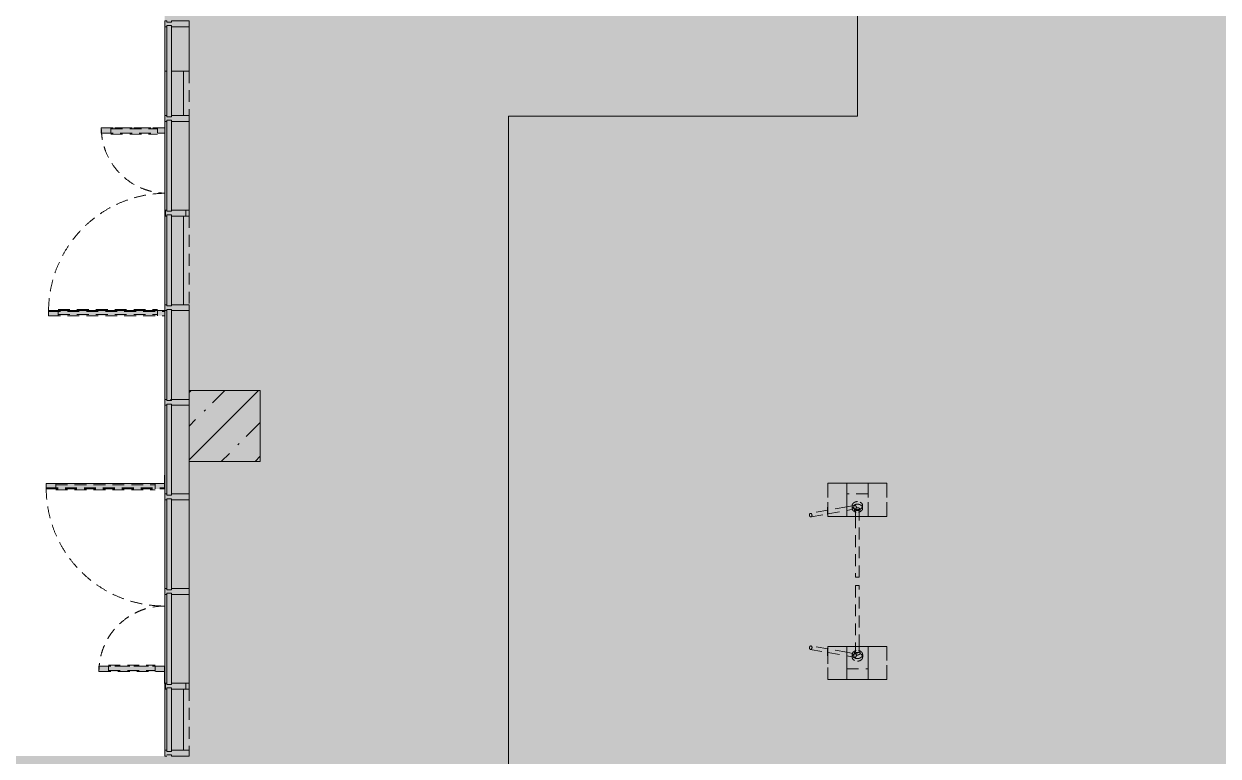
# Model space of a CAD drawing. Header units: millimetres. Extents: x -3238 to 193830, y -8553 to 29000.
# Drawn here: x 61620 to 71717, y 15358 to 21550 of the extents above; entities that cross this region are included whole.
import ezdxf

# ---------------------------------------------------------------- set-up
doc = ezdxf.new("R2010")
doc.units = ezdxf.units.MM
doc.linetypes.add('200_ШТРИХ__ш1_п0_6_', pattern=[160, 100, -60])
doc.layers.add('A-DETL-GENF-5', color=7, linetype='Continuous', lineweight=9, true_color=0xc0c0c0, transparency=0.4)
for name, color, linetype, lineweight in [('A-DETL-MBND-1', 7, '200_ШТРИХ__ш1_п0_6_', 9), ('A-GLAZ-CURT-3', 7, 'Continuous', 5), ('S-COLS-3', 7, 'Continuous', 5)]:
    doc.layers.add(name, color=color, linetype=linetype, lineweight=lineweight)
for name, color, linetype, lineweight, true_color in [('A-FLOR-2', 7, 'Continuous', 5, 0xb7b7b7), ('A-GLAZ-CURT-2', 7, 'Continuous', 5, 0x737373), ('A-GLAZ-CWMG-2', 7, 'Continuous', 5, 0x737373), ('A-GLAZ-CWMG-3', 7, 'Continuous', 5, 0x383e42), ('S-COLS-2', 7, 'Continuous', 5, 0x737373)]:
    doc.layers.add(name, color=color, linetype=linetype, lineweight=lineweight, true_color=true_color)

# ---------------------------------------------------------------- blocks, each defined once
blk = doc.blocks.new('Системная панель - Стекло - 40мм-22858442-2_3_1_птичка')
at = {"layer": 'A-GLAZ-CURT-3'}
h = blk.add_hatch(dxfattribs=at)
h.set_pattern_fill('FP_171', color=256, style=0, pattern_type=2)
h.set_pattern_definition([(135, (19050.1, -4371.1), (-1414.21, -1414.21), [1000, -3000]), (135, (19550.1, -5371.1), (-1414.21, -1414.21), [3000, -1000]), (135, (20050.1, -3371.1), (-1414.21, -1414.21), [1000, -3000])])
h.paths.add_polyline_path([(385, 40), (-385, 40), (-385, 0), (385, 0)])
at = {"layer": 'A-GLAZ-CURT-2'}
for p, q in [((385, 40), (-385, 40)), ((-385, 40), (-385, 0)), ((-385, 0), (385, 0)), ((385, 0), (385, 40))]:
    blk.add_line(p, q, dxfattribs=at)
blk = doc.blocks.new('Системная панель - Стекло - 40мм-23190197-2_3_1_птичка')
at = {"layer": 'A-GLAZ-CURT-2'}
for p, q in [((269, 40), (-269, 40)), ((-269, 40), (-269, 0)), ((-269, 0), (269, 0)), ((269, 0), (269, 40))]:
    blk.add_line(p, q, dxfattribs=at)
blk = doc.blocks.new('Прямоугольный импост - Импост структурный с накладкой - 190мм-22858300-2_3_1_птичка')
at = {"layer": 'A-GLAZ-CWMG-2'}
for p, q in [((-50, 0), (-50, 17)), ((-50, 17), (0, 17)), ((-40, 0), (-50, 0)), ((-40, -40), (-40, 0)), ((-10, 0), (-10, -40)), ((0, 17), (0, 0)), ((-50, -190), (-50, -40)), ((-50, -40), (-40, -40)), ((-10, -40), (0, -40)), ((0, -40), (0, -190)), ((0, -190), (-50, -190))]:
    blk.add_line(p, q, dxfattribs=at)
blk = doc.blocks.new('Прямоугольный импост - Импост структурный с накладкой - 190мм-23186008-2_3_1_птичка')
at = {"layer": 'A-GLAZ-CWMG-3'}
for points in [[(3854, 19975), (3871, 19975), (3871, 20725), (3854, 20725), (3854, 20436)], [(4061, 19975), (4061, 20725), (3911, 20725), (3911, 19975), (4031, 19975)]]:
    blk.add_hatch(color=256, dxfattribs=at).paths.add_polyline_path(points)
at = {"layer": 'A-GLAZ-CWMG-2'}
for p, q in [((3854, 20725), (3854, 19975)), ((4061, 20725), (4061, 19975)), ((3871, 19975), (3854, 19975)), ((4061, 19975), (4031, 19975))]:
    blk.add_line(p, q, dxfattribs=at)
blk = doc.blocks.new('Прямоугольный импост - Импост структурный с накладкой - 160мм-23190189-2_3_1_птичка')
at = {"layer": 'A-GLAZ-CWMG-2'}
for p, q in [((3854, 15925), (3871, 15925)), ((3854, 15925), (3854, 15408)), ((4011, 15925), (4011, 15408))]:
    blk.add_line(p, q, dxfattribs=at)
blk = doc.blocks.new('Системная панель - Стекло - 40мм-V209-2_3_1_птичка')
at = {"layer": 'A-GLAZ-CURT-2'}
for p, q in [((385, 40), (-385, 40)), ((-385, 40), (-385, 0)), ((-385, 0), (385, 0)), ((385, 0), (385, 40))]:
    blk.add_line(p, q, dxfattribs=at)
blk = doc.blocks.new('Прямоугольный импост - Импост структурный с накладкой - 190мм-22856798-2_3_1_птичка')
at = {"layer": 'A-GLAZ-CWMG-2'}
for p, q in [((-25, 0), (-25, 17)), ((-25, 17), (25, 17)), ((-15, 0), (-25, 0)), ((-15, -40), (-15, 0)), ((25, 0), (15, 0)), ((15, 0), (15, -40)), ((25, 17), (25, 0)), ((-25, -190), (-25, -40)), ((-25, -40), (-15, -40)), ((15, -40), (25, -40)), ((25, -40), (25, -190)), ((25, -190), (-25, -190))]:
    blk.add_line(p, q, dxfattribs=at)
blk = doc.blocks.new('Системная панель - Стекло - 40мм-22861488-2_3_1_птичка')
at = {"layer": 'A-GLAZ-CURT-2'}
for p, q in [((385, 40), (-385, 40)), ((-385, 40), (-385, 0)), ((-385, 0), (385, 0)), ((385, 0), (385, 40))]:
    blk.add_line(p, q, dxfattribs=at)
blk = doc.blocks.new('Прямоугольный импост - Импост структурный с накладкой - 190мм-23998948-2_3_1_птичка')
at = {"layer": 'A-GLAZ-CWMG-3'}
for points in [[(3871, 21150), (3871, 21525), (3854, 21525), (3854, 21150)], [(4061, 21150), (4061, 21525), (3911, 21525), (3911, 21150)]]:
    blk.add_hatch(color=256, dxfattribs=at).paths.add_polyline_path(points)
at = {"layer": 'A-GLAZ-CWMG-2'}
for p, q in [((3854, 21525), (3854, 21150)), ((4061, 21525), (4061, 21150)), ((3871, 21150), (3854, 21150)), ((4061, 21150), (3911, 21150))]:
    blk.add_line(p, q, dxfattribs=at)
blk = doc.blocks.new('Прямоугольный импост - Импост структурный с накладкой - 160мм-V210-2_3_1_птичка')
at = {"layer": 'A-GLAZ-CWMG-2'}
for p, q in [((3854, 19925), (3871, 19925)), ((3854, 19925), (3854, 19175)), ((4011, 19925), (4011, 19175))]:
    blk.add_line(p, q, dxfattribs=at)
blk = doc.blocks.new('Системная панель - Стекло - 40мм-V224-2_3_1_птичка')
at = {"layer": 'A-GLAZ-CURT-2'}
for p, q in [((385, 40), (-385, 40)), ((-385, 40), (-385, 0)), ((-385, 0), (385, 0)), ((385, 0), (385, 40))]:
    blk.add_line(p, q, dxfattribs=at)
blk = doc.blocks.new('Прямоугольный импост - Импост структурный с накладкой - 160мм-23998949-2_3_1_птичка')
at = {"layer": 'A-GLAZ-CWMG-2'}
for p, q in [((3854, 21150), (3871, 21150)), ((3854, 21150), (3854, 20775)), ((3911, 21150), (4011, 21150)), ((4011, 21150), (4011, 20775))]:
    blk.add_line(p, q, dxfattribs=at)
blk = doc.blocks.new('BSC_Колонна _Прямоугольная - 600х600-17858062-2_3_1_птичка')
at = {"layer": 'S-COLS-3'}
h = blk.add_hatch(dxfattribs=at)
h.set_pattern_fill('FP_233', color=256, style=0, pattern_type=2)
h.set_pattern_definition([(45, (-4360, -18150), (-285.123, 285.123), []), (45, (-4074.88, -18150), (-285.123, 285.123), [504.031, -100.806, 16.764, -84.042])])
h.paths.add_polyline_path([(-300, -300), (300, -300), (300, 300), (-300, 300), (-300, -81)])
at = {"layer": 'S-COLS-2'}
for p, q in [((300, 300), (-300, 300)), ((-300, 300), (-300, -300)), ((300, -300), (300, 300)), ((-300, -300), (300, -300))]:
    blk.add_line(p, q, dxfattribs=at)
blk = doc.blocks.new('Прямоугольный импост - Импост структурный с накладкой - 170мм-23998904-2_3_1_птичка')
at = {"layer": 'A-GLAZ-CWMG-2'}
for p, q in [((-25, 0), (-25, 10)), ((-25, 10), (25, 10)), ((-15, 0), (-25, 0)), ((-15, -40), (-15, 0)), ((25, 0), (15, 0)), ((15, 0), (15, -40)), ((25, 10), (25, 0)), ((-25, -160), (-25, -40)), ((-25, -40), (-15, -40)), ((15, -40), (25, -40)), ((25, -40), (25, -160)), ((25, -160), (-25, -160))]:
    blk.add_line(p, q, dxfattribs=at)
blk = doc.blocks.new('Дверь_Витражная_СКБ_2Ст - ВН-1_ ДВН_ДАО_Главный вход_1800 в свету 3-31912953-2_3_1_птичка')
at = {"layer": 'A-DETL-MBND-1'}
for points in [[(-777, -214), (-777, -19), (-822, -19), (-822, -554), (-777, -554)], [(768, -90), (768, -19), (723, -19), (723, -1000), (768, -1000), (768, -214)], [(768, -19), (768, -17), (726, -19)]]:
    blk.add_hatch(color=256, dxfattribs=at).paths.add_polyline_path(points)
for p, q in [((-822, -554), (-822, -19)), ((-822, -19), (-822, -554)), ((-822, -554), (-822, -19)), ((-822, -80), (-777, -80)), ((-812, -474), (-812, -80)), ((-777, -554), (-777, -19)), ((-777, -554), (-777, -19)), ((-768, -474), (-768, -80)), ((714, -920), (714, -80)), ((723, -1000), (723, -19)), ((723, -19), (723, -1000)), ((768, -80), (723, -80)), ((732, -1000), (732, -19)), ((758, -920), (758, -80)), ((768, -1000), (768, -19)), ((768, -1000), (768, -19)), ((-822, -474), (-777, -474)), ((-822, -554), (-777, -554)), ((-822, -554), (-777, -554)), ((768, -920), (723, -920)), ((768, -1000), (723, -1000)), ((723, -1000), (768, -1000))]:
    blk.add_line(p, q, dxfattribs=at)
for centre, radius, start, end in [((-822, 0), 554, 270, 357.9708), ((732, 0), 1000, 181.1081, 270)]:
    blk.add_arc(centre, radius, start, end, dxfattribs=at)
blk = doc.blocks.new('Системная панель - Стекло - 40мм-23933787-2_3_1_птичка')
at = {"layer": 'A-GLAZ-CURT-2'}
for p, q in [((385, 40), (-385, 40)), ((-385, 40), (-385, 0)), ((-385, 0), (385, 0)), ((385, 0), (385, 40))]:
    blk.add_line(p, q, dxfattribs=at)
blk = doc.blocks.new('Прямоугольный импост - Импост структурный с накладкой - 190мм-23933782-2_3_1_птичка')
at = {"layer": 'A-GLAZ-CWMG-3'}
for points in [[(3871, 17750), (3871, 18325), (3854, 18325), (3854, 17750)], [(4061, 17750), (4060, 18325), (3911, 18325), (3911, 17750), (4060, 17750)]]:
    blk.add_hatch(color=256, dxfattribs=at).paths.add_polyline_path(points)
at = {"layer": 'A-GLAZ-CWMG-2'}
for p, q in [((3854, 18325), (3854, 17750)), ((4061, 17850), (4061, 17750))]:
    blk.add_line(p, q, dxfattribs=at)
blk = doc.blocks.new('Прямоугольный импост - Импост структурный с накладкой - 190мм-V246-2_3_1_птичка')
at = {"layer": 'A-GLAZ-CWMG-2'}
for p, q in [((-25, 0), (-25, 17)), ((-25, 17), (25, 17)), ((-15, 0), (-25, 0)), ((-15, -40), (-15, 0)), ((25, 0), (15, 0)), ((15, 0), (15, -40)), ((25, 17), (25, 0)), ((-25, -189), (-25, -40)), ((-25, -40), (-15, -40)), ((15, -40), (25, -40)), ((25, -40), (25, -189))]:
    blk.add_line(p, q, dxfattribs=at)
blk = doc.blocks.new('Дверь_Витражная_СКБ_2Ст - ВН-1_ ДВН_ДАО_Главный вход_1800 в свету 4-31912968-2_3_1_птичка')
at = {"layer": 'A-DETL-MBND-1'}
for points in [[(-777, -19), (-777, -17), (-874, -19)], [(-768, -214), (-768, -20), (-813, -20), (-813, -1020), (-768, -1020), (-768, -735)], [(777, -574), (777, -20), (732, -20), (732, -574)], [(885, -19), (885, -17), (875, -19)]]:
    blk.add_hatch(color=256, dxfattribs=at).paths.add_polyline_path(points)
for p, q in [((-777, -20), (-885, -20)), ((-885, -20), (-777, -20)), ((-768, -20), (-813, -20)), ((-813, -1020), (-813, -20)), ((-768, -20), (-813, -20)), ((-813, -20), (-813, -1020)), ((-813, -100), (-768, -100)), ((-803, -940), (-803, -100)), ((-777, -1020), (-777, -20)), ((-768, -1020), (-768, -20)), ((-768, -1020), (-768, -20)), ((-759, -940), (-759, -100)), ((723, -494), (723, -100)), ((732, -20), (777, -20)), ((732, -574), (732, -20)), ((732, -20), (732, -574)), ((777, -20), (732, -20)), ((777, -100), (732, -100)), ((767, -494), (767, -100)), ((777, -574), (777, -20)), ((777, -574), (777, -20)), ((777, -20), (885, -20)), ((777, -20), (885, -20)), ((777, -574), (777, -20)), ((777, -494), (732, -494)), ((777, -574), (732, -574)), ((732, -574), (777, -574)), ((-813, -940), (-768, -940)), ((-813, -1020), (-768, -1020)), ((-813, -1020), (-768, -1020))]:
    blk.add_line(p, q, dxfattribs=at)
for centre, radius, start, end in [((-777, -20), 1000, 270, 0), ((777, -20), 554, 180, 270)]:
    blk.add_arc(centre, radius, start, end, dxfattribs=at)
blk = doc.blocks.new('Прямоугольный импост - Импост структурный с накладкой - 190мм-23933784-2_3_1_птичка')
at = {"layer": 'A-GLAZ-CWMG-3'}
for points in [[(3871, 17575), (3871, 17750), (3854, 17750), (3854, 17575)], [(4061, 17575), (4061, 17750), (3911, 17750), (3911, 17575)]]:
    blk.add_hatch(color=256, dxfattribs=at).paths.add_polyline_path(points)
at = {"layer": 'A-GLAZ-CWMG-2'}
for p, q in [((3854, 17750), (3854, 17575)), ((4061, 17750), (4061, 17575))]:
    blk.add_line(p, q, dxfattribs=at)
blk = doc.blocks.new('Прямоугольный импост - Импост структурный с накладкой - 190мм-23933747-2_3_1_птичка')
at = {"layer": 'A-GLAZ-CWMG-3'}
for points in [[(3871, 18375), (3871, 18950), (3854, 18950), (3854, 18375)], [(3911, 18375), (4060, 18375), (4061, 18950), (3911, 18950), (3911, 18661)]]:
    blk.add_hatch(color=256, dxfattribs=at).paths.add_polyline_path(points)
at = {"layer": 'A-GLAZ-CWMG-2'}
for p, q in [((3854, 18950), (3854, 18375)), ((4061, 18950), (4061, 18450))]:
    blk.add_line(p, q, dxfattribs=at)
blk = doc.blocks.new('Системная панель - Стекло - 40мм-V255-2_3_1_птичка')
at = {"layer": 'A-GLAZ-CURT-2'}
for p, q in [((385, 40), (-385, 40)), ((-385, 40), (-385, 0)), ((-385, 0), (385, 0)), ((385, 0), (385, 40))]:
    blk.add_line(p, q, dxfattribs=at)
blk = doc.blocks.new('Прямоугольный импост - Импост структурный с накладкой - 190мм-V178-2_3_1_птичка')
at = {"layer": 'A-GLAZ-CWMG-3'}
for points in [[(3871, 24775), (3871, 25525), (3854, 25525), (3854, 24775)], [(4061, 24775), (4061, 25525), (3911, 25525), (3911, 24775)]]:
    blk.add_hatch(color=256, dxfattribs=at).paths.add_polyline_path(points)
at = {"layer": 'A-GLAZ-CWMG-2'}
for p, q in [((3854, 25525), (3854, 24775)), ((4061, 25525), (4061, 24775))]:
    blk.add_line(p, q, dxfattribs=at)
blk = doc.blocks.new('Системная панель - Стекло - 40мм-23933750-2_3_1_птичка')
at = {"layer": 'A-GLAZ-CURT-3'}
h = blk.add_hatch(dxfattribs=at)
h.set_pattern_fill('FP_254', color=256, style=0, pattern_type=2)
h.set_pattern_definition([(135, (18250.1, -4371.1), (-1414.21, -1414.21), [1000, -3000]), (135, (18750.1, -5371.1), (-1414.21, -1414.21), [3000, -1000]), (135, (19250.1, -3371.1), (-1414.21, -1414.21), [1000, -3000])])
h.paths.add_polyline_path([(385, 40), (-385, 40), (-385, 0), (385, 0)])
at = {"layer": 'A-GLAZ-CURT-2'}
for p, q in [((385, 40), (-385, 40)), ((-385, 40), (-385, 0)), ((-385, 0), (385, 0)), ((385, 0), (385, 40))]:
    blk.add_line(p, q, dxfattribs=at)
blk = doc.blocks.new('Прямоугольный импост - Импост структурный с накладкой - 190мм-23933749-2_3_1_птичка')
at = {"layer": 'A-GLAZ-CWMG-3'}
for points in [[(3871, 18950), (3871, 19125), (3854, 19125), (3854, 18950)], [(4061, 18950), (4061, 19125), (3911, 19125), (3911, 18950)]]:
    blk.add_hatch(color=256, dxfattribs=at).paths.add_polyline_path(points)
at = {"layer": 'A-GLAZ-CWMG-2'}
for p, q in [((3854, 19125), (3854, 18950)), ((4061, 19125), (4061, 18950))]:
    blk.add_line(p, q, dxfattribs=at)
blk = doc.blocks.new('Прямоугольный импост - Импост структурный с накладкой - 190мм-23998909-2_3_1_птичка')
at = {"layer": 'A-GLAZ-CWMG-3'}
h = blk.add_hatch(color=256, dxfattribs=at)
h.paths.add_polyline_path([(25, -160), (25, -190), (-25, -190), (-23, -160), (23, -160)])
h.paths.add_polyline_path([(25, 0), (15, 0), (25, 10)])
h.paths.add_polyline_path([(-25, 10), (-15, 0), (-25, 0)])
h.paths.add_polyline_path([(25, 13), (21, 10), (-25, 10), (-25, 17), (25, 17)])
at = {"layer": 'A-GLAZ-CWMG-2'}
for p, q in [((-25, 17), (25, 17)), ((25, -190), (-25, -190)), ((25, -160), (25, -190))]:
    blk.add_line(p, q, dxfattribs=at)
blk = doc.blocks.new('Прямоугольный импост - Импост структурный с накладкой - 190мм-23998951-2_3_1_птичка')
at = {"layer": 'A-DETL-MBND-1'}
blk.add_hatch(color=256, dxfattribs=at).paths.add_polyline_path([(4061, 20775), (4061, 21150), (4011, 21150), (4011, 20775)])
blk.add_line((4061, 21150), (4061, 20775), dxfattribs=at)
blk = doc.blocks.new('Прямоугольный импост - Импост структурный с накладкой - 190мм-V256-2_3_1_птичка')
at = {"layer": 'A-DETL-MBND-1'}
blk.add_hatch(color=256, dxfattribs=at).paths.add_polyline_path([(4061, 23975), (4061, 24725), (4011, 24725), (4011, 23975)])
blk.add_line((4061, 24725), (4061, 23975), dxfattribs=at)
blk = doc.blocks.new('Прямоугольный импост - Импост структурный с накладкой - 190мм-23998911-2_3_1_птичка')
at = {"layer": 'A-DETL-MBND-1'}
blk.add_hatch(color=256, dxfattribs=at).paths.add_polyline_path([(4031, 15408), (4061, 15408), (4061, 15925), (4011, 15925), (4011, 15408)])
blk.add_line((4061, 15925), (4061, 15408), dxfattribs=at)
blk = doc.blocks.new('Gotschlich_Турникет-трипод_Тумбовый_Modul_Cross _R18 - Modul Cross 2-Arm-31992132-2_3_1_птичка')
at = {"layer": 'A-DETL-MBND-1'}
for p, q in [((-140, 250), (-140, 90)), ((-140, 90), (-140, 250)), ((-140, 250), (140, 250)), ((140, 250), (-140, 250)), ((140, 250), (140, 90)), ((140, 90), (140, 250)), ((-51, 90), (-140, 90)), ((-140, 90), (140, 90)), ((-140, 90), (-140, -90)), ((-140, 90), (-140, -90)), ((-140, -90), (-140, 90)), ((-140, 90), (-140, -90)), ((-140, 90), (140, 90)), ((-140, 90), (140, 90)), ((-140, -90), (-140, 90)), ((-140, 90), (-140, -90)), ((-140, 90), (140, 90)), ((-140, 90), (140, 90)), ((-140, 90), (140, 90)), ((-140, 90), (140, 90)), ((140, 90), (-51, 90)), ((-51, 90), (-51, -90)), ((71, 44), (49, 44)), ((95, 15), (89, 15)), ((140, 15), (95, 15)), ((140, -90), (140, 90)), ((140, -90), (140, 90)), ((140, 90), (140, -90)), ((140, -90), (140, 90)), ((140, 90), (140, -90)), ((654, 15), (140, 15)), ((140, -90), (-140, -90)), ((-140, -90), (-51, -90)), ((-140, -90), (140, -90)), ((140, -90), (-140, -90)), ((-140, -90), (140, -90)), ((140, -90), (-140, -90)), ((-140, -250), (-140, -90)), ((-140, -90), (-140, -250)), ((-140, -90), (60, -90)), ((-140, -90), (140, -90)), ((-51, -90), (140, -90)), ((47, -23), (51, -44)), ((49, -44), (71, -44)), ((51, -44), (59, -90)), ((59, -90), (88, -250)), ((90, -90), (80, -39)), ((88, -90), (140, -90)), ((89, -15), (95, -15)), ((118, -250), (90, -90)), ((95, -15), (140, -15)), ((140, -15), (654, -15)), ((140, -250), (140, -90)), ((140, -90), (140, -250)), ((-140, -250), (91, -250)), ((140, -250), (-140, -250)), ((64, -250), (61, -250)), ((61, -250), (64, -250)), ((61, -250), (61, -252)), ((64, -252), (61, -252)), ((61, -252), (64, -252)), ((65, -250), (62, -250)), ((62, -250), (73, -250)), ((62, -250), (62, -252)), ((73, -252), (62, -252)), ((62, -252), (65, -252)), ((69, -250), (64, -250)), ((64, -250), (66, -250)), ((66, -250), (64, -250)), ((64, -250), (78, -250)), ((64, -250), (64, -252)), ((64, -250), (64, -252)), ((77, -250), (64, -250)), ((64, -250), (66, -250)), ((64, -250), (64, -252)), ((78, -252), (64, -252)), ((64, -252), (66, -252)), ((66, -252), (64, -252)), ((64, -252), (69, -252)), ((66, -252), (64, -252)), ((64, -252), (77, -252)), ((66, -250), (65, -250)), ((65, -250), (65, -252)), ((65, -252), (66, -252)), ((66, -250), (67, -250)), ((78, -250), (66, -250)), ((66, -250), (66, -252)), ((79, -250), (66, -250)), ((66, -250), (78, -250)), ((66, -250), (66, -252)), ((66, -252), (78, -252)), ((67, -252), (66, -252)), ((78, -252), (66, -252)), ((66, -252), (79, -252)), ((67, -250), (80, -250)), ((67, -250), (67, -252)), ((80, -252), (67, -252)), ((70, -250), (69, -250)), ((69, -250), (69, -252)), ((69, -252), (70, -252)), ((71, -250), (70, -250)), ((70, -250), (70, -252)), ((70, -252), (71, -252)), ((81, -250), (71, -250)), ((71, -252), (81, -252)), ((73, -250), (74, -250)), ((73, -250), (73, -252)), ((74, -252), (73, -252)), ((74, -250), (75, -250)), ((75, -252), (74, -252)), ((75, -250), (80, -250)), ((75, -250), (75, -252)), ((80, -252), (75, -252)), ((78, -250), (77, -250)), ((77, -250), (77, -252)), ((77, -252), (78, -252)), ((78, -250), (79, -250)), ((80, -250), (78, -250)), ((78, -252), (78, -250)), ((78, -250), (78, -252)), ((78, -250), (79, -250)), ((80, -250), (78, -250)), ((78, -252), (78, -250)), ((78, -252), (80, -252)), ((79, -252), (78, -252)), ((78, -252), (80, -252)), ((79, -252), (78, -252)), ((79, -250), (81, -250)), ((79, -250), (79, -252)), ((81, -252), (79, -252)), ((80, -250), (83, -250)), ((83, -250), (80, -250)), ((80, -250), (80, -252)), ((80, -250), (80, -252)), ((80, -250), (80, -252)), ((80, -252), (83, -252)), ((83, -252), (80, -252)), ((81, -250), (81, -252)), ((83, -250), (86, -250)), ((86, -250), (83, -250)), ((83, -250), (86, -250)), ((83, -250), (83, -252)), ((83, -250), (83, -252)), ((86, -252), (83, -252)), ((83, -252), (86, -252)), ((86, -250), (91, -250)), ((86, -250), (91, -250)), ((87, -250), (86, -250)), ((86, -252), (86, -250)), ((86, -250), (86, -252)), ((86, -252), (87, -252)), ((91, -252), (86, -252)), ((91, -250), (87, -250)), ((88, -250), (87, -250)), ((87, -250), (90, -250)), ((87, -250), (87, -252)), ((87, -250), (87, -252)), ((87, -252), (91, -252)), ((90, -252), (87, -252)), ((87, -252), (88, -252)), ((89, -250), (88, -250)), ((88, -250), (88, -252)), ((88, -250), (114, -398)), ((88, -252), (89, -252)), ((90, -250), (89, -250)), ((89, -250), (89, -252)), ((89, -252), (90, -252)), ((90, -252), (90, -250)), ((91, -250), (91, -250)), ((95, -250), (91, -250)), ((91, -250), (95, -250)), ((91, -250), (95, -250)), ((95, -250), (91, -250)), ((91, -250), (91, -250)), ((91, -250), (91, -252)), ((91, -250), (91, -252)), ((91, -250), (91, -252)), ((91, -252), (91, -252)), ((91, -252), (95, -252)), ((95, -252), (91, -252)), ((97, -250), (94, -250)), ((94, -250), (97, -250)), ((94, -250), (94, -252)), ((97, -252), (94, -252)), ((94, -252), (97, -252)), ((95, -250), (95, -252)), ((97, -250), (99, -250)), ((102, -250), (97, -250)), ((97, -252), (97, -250)), ((97, -250), (97, -252)), ((97, -252), (102, -252)), ((99, -252), (97, -252)), ((99, -250), (100, -250)), ((99, -250), (99, -252)), ((100, -252), (99, -252)), ((100, -250), (102, -250)), ((100, -250), (100, -252)), ((102, -252), (100, -252)), ((102, -250), (105, -250)), ((105, -250), (102, -250)), ((102, -250), (102, -252)), ((102, -250), (102, -252)), ((102, -252), (105, -252)), ((105, -252), (102, -252)), ((105, -250), (105, -252)), ((107, -250), (110, -250)), ((110, -250), (107, -250)), ((107, -252), (107, -250)), ((107, -250), (107, -252)), ((110, -250), (107, -250)), ((107, -250), (110, -250)), ((107, -250), (107, -252)), ((107, -250), (107, -252)), ((107, -252), (110, -252)), ((110, -252), (107, -252)), ((110, -252), (107, -252)), ((107, -252), (110, -252)), ((110, -250), (110, -252)), ((110, -250), (110, -252)), ((110, -252), (110, -250)), ((110, -250), (110, -252)), ((116, -250), (112, -250)), ((112, -250), (116, -250)), ((116, -250), (112, -250)), ((112, -250), (116, -250)), ((112, -250), (112, -252)), ((112, -250), (112, -252)), ((116, -252), (112, -252)), ((112, -252), (116, -252)), ((116, -252), (112, -252)), ((112, -252), (116, -252)), ((116, -250), (118, -250)), ((118, -250), (116, -250)), ((116, -252), (116, -250)), ((116, -250), (116, -252)), ((116, -250), (116, -252)), ((116, -252), (118, -252)), ((118, -252), (116, -252)), ((117, -250), (140, -250)), ((118, -250), (120, -250)), ((120, -250), (118, -250)), ((118, -250), (118, -252)), ((118, -250), (118, -252)), ((144, -392), (118, -250)), ((118, -252), (120, -252)), ((120, -252), (118, -252)), ((120, -250), (124, -250)), ((124, -250), (120, -250)), ((120, -250), (124, -250)), ((124, -250), (120, -250)), ((120, -250), (120, -252)), ((120, -250), (120, -252)), ((120, -250), (120, -252)), ((120, -252), (124, -252)), ((124, -252), (120, -252)), ((120, -252), (124, -252)), ((124, -252), (120, -252)), ((124, -250), (124, -252)), ((124, -250), (124, -252))]:
    blk.add_line(p, q, dxfattribs=at)
for centre, major_axis, ratio, start_param, end_param in [((49, 0), (0, 44.5), 0.767231, 4.712389, 7.853982), ((49, 0), (0, 44.5), 0.767231, 1.570796, 2.617994), ((49, 0), (0, 44.5), 0.767231, 2.617994, 4.712389), ((71, 0), (0, 44.5), 0.767231, 1.123331, 1.570796), ((71, 0), (0, 44.5), 0.767231, 1.570796, 2.018261), ((71, 0), (0, 44.5), 0.767231, 0.785658, 1.047198), ((71, 0), (0, 44.5), 0.767231, 0.334478, 0.72216), ((71, 0), (0, 44.5), 0.767231, 4.950725, 6.617663), ((85, 0), (0, 23.8), 0.767231, 0.363973, 1.570796), ((85, 0), (0, 23.8), 0.767231, 1.570796, 2.040343), ((85, 0), (0, 23.8), 0.767231, 5.969026, 6.597345), ((89, 0), (0, 15), 0.001848, 0, 0.523599), ((89, 0), (0, 15), 0.001848, 5.759587, 6.283185), ((89, 0), (0, 15), 0.001848, 0.523599, 0.785398), ((89, 0), (0, 15), 0.001848, 5.497787, 5.759587), ((89, 0), (0, 15), 0.001848, 0.785398, 1.047198), ((89, 0), (0, 15), 0.001848, 4.974188, 5.497787), ((89, 0), (0, 15), 0.001848, 1.047198, 1.570796), ((89, 0), (0, 15), 0.001848, 4.712389, 4.974188), ((89, 0), (0, 15), 0.001848, 1.570796, 2.356194), ((89, 0), (0, 15), 0.001848, 4.45059, 4.712389), ((654, 0), (0, 15), 0.001848, 0, 1.570796), ((654, 0), (0, 15), 0.001848, 4.712389, 6.283185), ((654, 0), (0, 15), 0.001848, 1.570796, 3.141593), ((654, 0), (0, 15), 0.001848, 3.141593, 4.712389), ((71, 0), (0, 44.5), 0.767231, 2.094395, 2.355934), ((62, -20), (14.8, 2.6), 0.738826, 2.172757, 2.782469), ((62, -20), (14.8, 2.6), 0.738826, 2.782469, 2.958155), ((62, -20), (14.8, 2.6), 0.738826, 2.958155, 3.481754), ((62, -20), (14.8, 2.6), 0.738826, 3.481754, 3.743553), ((62, -20), (14.8, 2.6), 0.738826, 3.743553, 4.267152), ((62, -20), (14.8, 2.6), 0.738826, 1.387359, 2.172757), ((62, -20), (14.8, 2.6), 0.738826, 4.267152, 4.528951), ((62, -20), (14.8, 2.6), 0.738826, 4.528951, 4.790751), ((62, -20), (14.8, 2.6), 0.738826, 0.601961, 1.387359), ((71, 0), (0, 44.5), 0.767231, 2.935913, 4.474053), ((62, -20), (14.8, 2.6), 0.738826, 4.790751, 5.05255), ((62, -20), (14.8, 2.6), 0.738826, 5.05255, 5.31435), ((62, -20), (14.8, 2.6), 0.738826, 5.31435, 6.099748), ((62, -20), (14.8, 2.6), 0.738826, 6.099748, 6.885146), ((85, 0), (0, 23.8), 0.767231, 2.827433, 3.455752), ((89, 0), (0, 15), 0.001848, 4.18879, 4.45059), ((89, 0), (0, 15), 0.001848, 3.926991, 4.18879), ((89, 0), (0, 15), 0.001848, 2.356194, 2.617994), ((89, 0), (0, 15), 0.001848, 3.665191, 3.926991), ((89, 0), (0, 15), 0.001848, 2.617994, 2.879793), ((89, 0), (0, 15), 0.001848, 3.141593, 3.665191), ((89, 0), (0, 15), 0.001848, 2.879793, 3.141593), ((129, -395), (14.8, 2.6), 0.738826, 2.696356, 2.958155), ((129, -395), (14.8, 2.6), 0.738826, 2.958155, 3.219954), ((129, -395), (14.8, 2.6), 0.738826, 3.219954, 3.743553), ((129, -395), (14.8, 2.6), 0.738826, 2.172757, 2.696356), ((129, -395), (14.8, 2.6), 0.738826, 3.743553, 6.361547), ((129, -395), (14.8, 2.6), 0.738826, 1.910957, 2.172757), ((129, -395), (14.8, 2.6), 0.738826, 0.601961, 1.910957), ((129, -395), (14.8, 2.6), 0.738826, 0.078362, 0.601961)]:
    blk.add_ellipse(centre, major_axis=major_axis, ratio=ratio, start_param=start_param, end_param=end_param, dxfattribs=at)
blk = doc.blocks.new('Gotschlich_Турникет-трипод_Тумбовый_Modul_Cross _R18 - Modul Cross 2-Arm-31997083-2_3_1_птичка')
at = {"layer": 'A-DETL-MBND-1'}
for p, q in [((114, 398), (88, 250)), ((118, 250), (144, 392)), ((-140, 250), (-140, 90)), ((-140, 90), (-140, 250)), ((91, 250), (-140, 250)), ((-140, 250), (140, 250)), ((88, 250), (59, 90)), ((64, 252), (61, 252)), ((61, 252), (64, 252)), ((61, 252), (61, 250)), ((64, 250), (61, 250)), ((61, 250), (64, 250)), ((65, 252), (62, 252)), ((62, 252), (73, 252)), ((62, 252), (62, 250)), ((73, 250), (62, 250)), ((62, 250), (65, 250)), ((69, 252), (64, 252)), ((64, 252), (66, 252)), ((66, 252), (64, 252)), ((64, 252), (78, 252)), ((64, 252), (64, 250)), ((64, 252), (64, 250)), ((77, 252), (64, 252)), ((64, 252), (66, 252)), ((64, 252), (64, 250)), ((78, 250), (64, 250)), ((64, 250), (66, 250)), ((66, 250), (64, 250)), ((64, 250), (69, 250)), ((65, 250), (64, 250)), ((64, 250), (77, 250)), ((66, 252), (65, 252)), ((65, 252), (65, 250)), ((66, 250), (65, 250)), ((65, 250), (65, 250)), ((65, 250), (65, 250)), ((65, 250), (66, 250)), ((66, 252), (67, 252)), ((78, 252), (66, 252)), ((66, 252), (66, 250)), ((79, 252), (66, 252)), ((66, 252), (78, 252)), ((66, 252), (66, 250)), ((66, 250), (78, 250)), ((67, 250), (66, 250)), ((66, 250), (66, 250)), ((78, 250), (66, 250)), ((66, 250), (79, 250)), ((67, 252), (80, 252)), ((67, 252), (67, 250)), ((80, 250), (67, 250)), ((70, 252), (69, 252)), ((69, 252), (69, 250)), ((69, 250), (70, 250)), ((71, 252), (70, 252)), ((70, 252), (70, 250)), ((70, 250), (70, 250)), ((70, 250), (70, 250)), ((70, 250), (71, 250)), ((81, 252), (71, 252)), ((71, 250), (81, 250)), ((73, 252), (74, 252)), ((73, 252), (73, 250)), ((74, 250), (73, 250)), ((73, 250), (73, 250)), ((74, 252), (75, 252)), ((75, 250), (74, 250)), ((74, 250), (74, 250)), ((75, 252), (80, 252)), ((75, 252), (75, 250)), ((80, 250), (75, 250)), ((78, 252), (77, 252)), ((77, 252), (77, 250)), ((77, 250), (78, 250)), ((78, 252), (79, 252)), ((80, 252), (78, 252)), ((78, 250), (78, 252)), ((78, 252), (78, 250)), ((78, 252), (79, 252)), ((80, 252), (78, 252)), ((78, 250), (78, 252)), ((78, 250), (80, 250)), ((79, 250), (78, 250)), ((78, 250), (78, 250)), ((78, 250), (78, 250)), ((78, 250), (78, 250)), ((78, 250), (80, 250)), ((79, 250), (78, 250)), ((79, 252), (81, 252)), ((79, 252), (79, 250)), ((81, 250), (79, 250)), ((79, 250), (79, 250)), ((80, 252), (83, 252)), ((83, 252), (80, 252)), ((80, 252), (80, 250)), ((80, 252), (80, 250)), ((80, 252), (80, 250)), ((80, 250), (83, 250)), ((83, 250), (80, 250)), ((81, 252), (81, 250)), ((86, 252), (83, 252)), ((83, 252), (86, 252)), ((83, 252), (83, 250)), ((83, 252), (83, 250)), ((83, 250), (86, 250)), ((86, 250), (83, 250)), ((83, 250), (86, 250)), ((86, 252), (91, 252)), ((87, 252), (86, 252)), ((86, 250), (86, 252)), ((86, 252), (86, 250)), ((86, 250), (91, 250)), ((86, 250), (87, 250)), ((91, 250), (86, 250)), ((91, 252), (87, 252)), ((88, 252), (87, 252)), ((87, 252), (90, 252)), ((87, 252), (87, 250)), ((87, 252), (87, 250)), ((87, 250), (91, 250)), ((90, 250), (87, 250)), ((87, 250), (88, 250)), ((89, 252), (88, 252)), ((88, 252), (88, 250)), ((88, 250), (89, 250)), ((90, 252), (89, 252)), ((89, 252), (89, 250)), ((89, 250), (90, 250)), ((90, 250), (90, 252)), ((90, 90), (118, 250)), ((91, 252), (95, 252)), ((95, 252), (91, 252)), ((91, 252), (91, 252)), ((91, 252), (91, 250)), ((91, 252), (91, 250)), ((91, 252), (91, 250)), ((91, 250), (91, 250)), ((95, 250), (91, 250)), ((91, 250), (95, 250)), ((91, 250), (91, 250)), ((91, 250), (95, 250)), ((95, 250), (91, 250)), ((97, 252), (94, 252)), ((94, 252), (97, 252)), ((94, 252), (94, 250)), ((97, 250), (94, 250)), ((94, 250), (97, 250)), ((95, 252), (95, 250)), ((97, 252), (99, 252)), ((102, 252), (97, 252)), ((97, 250), (97, 252)), ((97, 252), (97, 250)), ((97, 250), (102, 250)), ((99, 250), (97, 250)), ((99, 252), (100, 252)), ((99, 252), (99, 250)), ((100, 250), (99, 250)), ((100, 252), (102, 252)), ((100, 252), (100, 250)), ((102, 250), (100, 250)), ((102, 252), (105, 252)), ((105, 252), (102, 252)), ((102, 252), (102, 250)), ((102, 252), (102, 250)), ((102, 250), (105, 250)), ((105, 250), (102, 250)), ((105, 252), (105, 250)), ((107, 252), (110, 252)), ((110, 252), (107, 252)), ((107, 250), (107, 252)), ((107, 252), (107, 250)), ((110, 252), (107, 252)), ((107, 252), (110, 252)), ((107, 252), (107, 250)), ((107, 252), (107, 250)), ((107, 250), (110, 250)), ((110, 250), (107, 250)), ((110, 250), (107, 250)), ((107, 250), (110, 250)), ((110, 252), (110, 250)), ((110, 252), (110, 250)), ((110, 250), (110, 252)), ((110, 252), (110, 250)), ((116, 252), (112, 252)), ((112, 252), (116, 252)), ((116, 252), (112, 252)), ((112, 252), (116, 252)), ((112, 252), (112, 250)), ((112, 252), (112, 250)), ((116, 250), (112, 250)), ((112, 250), (116, 250)), ((116, 250), (112, 250)), ((112, 250), (116, 250)), ((116, 252), (118, 252)), ((118, 252), (116, 252)), ((116, 250), (116, 252)), ((116, 252), (116, 250)), ((116, 252), (116, 250)), ((116, 250), (118, 250)), ((118, 250), (116, 250)), ((140, 250), (117, 250)), ((118, 252), (120, 252)), ((120, 252), (118, 252)), ((118, 252), (118, 250)), ((118, 252), (118, 250)), ((118, 250), (120, 250)), ((120, 250), (118, 250)), ((120, 252), (124, 252)), ((124, 252), (120, 252)), ((120, 252), (124, 252)), ((124, 252), (120, 252)), ((120, 252), (120, 250)), ((120, 252), (120, 250)), ((120, 252), (120, 250)), ((120, 250), (124, 250)), ((124, 250), (120, 250)), ((120, 250), (124, 250)), ((124, 250), (120, 250)), ((124, 252), (124, 250)), ((124, 252), (124, 250)), ((140, 250), (140, 90)), ((140, 90), (140, 250)), ((-51, 90), (-140, 90)), ((-140, 90), (140, 90)), ((-140, 90), (-140, -90)), ((-140, 90), (-140, -90)), ((-140, 90), (-140, -90)), ((-140, -90), (-140, 90)), ((140, 90), (-140, 90)), ((-140, 90), (140, 90)), ((-140, 90), (-140, -90)), ((-140, -90), (-140, 90)), ((140, 90), (-140, 90)), ((-140, 90), (140, 90)), ((60, 90), (-140, 90)), ((140, 90), (-140, 90)), ((140, 90), (-51, 90)), ((-51, 90), (-51, -90)), ((51, 44), (47, 23)), ((71, 44), (49, 44)), ((59, 90), (51, 44)), ((80, 39), (90, 90)), ((140, 90), (88, 90)), ((95, 15), (89, 15)), ((140, 15), (95, 15)), ((140, -90), (140, 90)), ((140, 90), (140, -90)), ((140, -90), (140, 90)), ((140, 90), (140, -90)), ((140, -90), (140, 90)), ((654, 15), (140, 15)), ((140, -90), (-140, -90)), ((-140, -90), (-51, -90)), ((140, -90), (-140, -90)), ((140, -90), (-140, -90)), ((140, -90), (-140, -90)), ((140, -90), (-140, -90)), ((-140, -250), (-140, -90)), ((-140, -90), (-140, -250)), ((140, -90), (-140, -90)), ((140, -90), (-140, -90)), ((-51, -90), (140, -90)), ((49, -45), (71, -45)), ((89, -15), (95, -15)), ((95, -15), (140, -15)), ((140, -15), (654, -15)), ((140, -250), (140, -90)), ((140, -90), (140, -250)), ((140, -250), (-140, -250)), ((-140, -250), (140, -250))]:
    blk.add_line(p, q, dxfattribs=at)
for centre, major_axis, ratio, start_param, end_param in [((129, 395), (-14.8, 2.6), 0.738826, 3.063231, 5.681225), ((129, 395), (-14.8, 2.6), 0.738826, 5.681225, 6.204824), ((129, 395), (-14.8, 2.6), 0.738826, 6.204824, 6.466623), ((129, 395), (-14.8, 2.6), 0.738826, 0.183438, 0.445237), ((129, 395), (-14.8, 2.6), 0.738826, 0.445237, 1.754234), ((129, 395), (-14.8, 2.6), 0.738826, 1.754234, 2.539632), ((129, 395), (-14.8, 2.6), 0.738826, 2.539632, 3.063231), ((49, 0), (0, 44.5), 0.767231, 4.712389, 7.853982), ((71, 0), (0, 44.5), 0.767231, 1.123331, 1.570796), ((71, 0), (0, 44.5), 0.767231, 0.72216, 1.047198), ((62, 20), (-14.8, 2.6), 0.738826, 5.681225, 7.252021), ((62, 20), (-14.8, 2.6), 0.738826, 4.895827, 5.681225), ((62, 20), (-14.8, 2.6), 0.738826, 0.968836, 1.492435), ((62, 20), (-14.8, 2.6), 0.738826, 1.492435, 1.754234), ((62, 20), (-14.8, 2.6), 0.738826, 4.634027, 4.895827), ((62, 20), (-14.8, 2.6), 0.738826, 1.754234, 2.539632), ((71, 0), (0, 44.5), 0.767231, 5.759587, 6.488865), ((62, 20), (-14.8, 2.6), 0.738826, 4.110428, 4.634027), ((85, 0), (0, 23.8), 0.767231, 1.10125, 1.570796), ((62, 20), (-14.8, 2.6), 0.738826, 3.32503, 4.110428), ((62, 20), (-14.8, 2.6), 0.738826, 2.539632, 3.32503), ((85, 0), (0, 23.8), 0.767231, 5.969026, 6.597345), ((71, 0), (0, 44.5), 0.767231, 5.235988, 5.759587), ((89, 0), (0, 15), 0.001848, 0, 0.261799), ((89, 0), (0, 15), 0.001848, 5.759587, 6.283185), ((89, 0), (0, 15), 0.001848, 0.261799, 0.523599), ((89, 0), (0, 15), 0.001848, 0.523599, 0.785398), ((89, 0), (0, 15), 0.001848, 5.497787, 5.759587), ((89, 0), (0, 15), 0.001848, 0.785398, 1.308997), ((89, 0), (0, 15), 0.001848, 4.974188, 5.497787), ((89, 0), (0, 15), 0.001848, 4.712389, 4.974188), ((89, 0), (0, 15), 0.001848, 1.308997, 1.570796), ((71, 0), (0, 44.5), 0.767231, 4.950725, 5.235988), ((654, 0), (0, 15), 0.001848, 0, 0.785398), ((654, 0), (0, 15), 0.001848, 4.712389, 6.283185), ((654, 0), (0, 15), 0.001848, 0.785398, 1.308997), ((654, 0), (0, 15), 0.001848, 1.308997, 1.570796), ((49, 0), (0, 44.5), 0.767231, 1.570796, 4.712389), ((71, 0), (0, 44.5), 0.767231, 1.570796, 2.018261), ((71, 0), (0, 44.5), 0.767231, 2.094395, 2.617994), ((71, 0), (0, 44.5), 0.767231, 2.617994, 2.807115), ((71, 0), (0, 44.5), 0.767231, 2.807115, 4.474053), ((85, 0), (0, 23.8), 0.767231, 1.570796, 2.199115), ((85, 0), (0, 23.8), 0.767231, 2.199115, 2.77762), ((85, 0), (0, 23.8), 0.767231, 2.827433, 3.455752), ((89, 0), (0, 15), 0.001848, 4.45059, 4.712389), ((89, 0), (0, 15), 0.001848, 1.570796, 1.832596), ((89, 0), (0, 15), 0.001848, 1.832596, 2.094395), ((89, 0), (0, 15), 0.001848, 3.926991, 4.45059), ((89, 0), (0, 15), 0.001848, 2.094395, 2.356194), ((89, 0), (0, 15), 0.001848, 2.356194, 2.617994), ((89, 0), (0, 15), 0.001848, 3.665191, 3.926991), ((89, 0), (0, 15), 0.001848, 2.617994, 2.879793), ((89, 0), (0, 15), 0.001848, 3.141593, 3.665191), ((89, 0), (0, 15), 0.001848, 2.879793, 3.141593), ((654, 0), (0, 15), 0.001848, 1.570796, 2.617994), ((654, 0), (0, 15), 0.001848, 3.141593, 4.712389), ((654, 0), (0, 15), 0.001848, 2.617994, 3.141593)]:
    blk.add_ellipse(centre, major_axis=major_axis, ratio=ratio, start_param=start_param, end_param=end_param, dxfattribs=at)

msp = doc.modelspace()

# ---------------------------------------------------------------- hatches: boundary and pattern name
at = {"layer": 'A-DETL-GENF-5'}
msp.add_hatch(color=256, dxfattribs=at).paths.add_polyline_path([(94364, -280), (97717.2, -280), (97717.2, 23777.7), (92817.2, 23777.7), (92817.2, 27350), (62809.2, 27350), (62809.2, 15358), (58689.2, 15358), (58689.2, -280), (92282, -280)])

# ---------------------------------------------------------------- linework, layer by layer
at = {"layer": 'A-FLOR-2'}
for p, q in [((68667.2, 20770), (68667.2, 25750)), ((65717.2, 15200), (65717.2, 20770)), ((65717.2, 20770), (68667.2, 20770))]:
    msp.add_line(p, q, dxfattribs=at)

# ---------------------------------------------------------------- block references
at = {"layer": 'A-DETL-MBND-1'}
for name, p in [('Прямоугольный импост - Импост структурный с накладкой - 190мм-23998951-2_3_1_птичка', (58957.2, 0)), ('Прямоугольный импост - Импост структурный с накладкой - 190мм-V256-2_3_1_птичка', (58957.2, -4800)), ('Прямоугольный импост - Импост структурный с накладкой - 190мм-23998911-2_3_1_птичка', (58957.2, 0))]:
    msp.add_blockref(name, p, dxfattribs=at)
for name, p, rotation in [('Дверь_Витражная_СКБ_2Ст - ВН-1_ ДВН_ДАО_Главный вход_1800 в свету 3-31912953-2_3_1_птичка', (62828.3, 19850.1), 269.9999999999999), ('Дверь_Витражная_СКБ_2Ст - ВН-1_ ДВН_ДАО_Главный вход_1800 в свету 4-31912968-2_3_1_птичка', (62828.3, 16850.1), 269.9999999999999), ('Gotschlich_Турникет-трипод_Тумбовый_Modul_Cross _R18 - Modul Cross 2-Arm-31992132-2_3_1_птичка', (68667.2, 17525.2), 269.9999999999999), ('Gotschlich_Турникет-трипод_Тумбовый_Modul_Cross _R18 - Modul Cross 2-Arm-31997083-2_3_1_птичка', (68667.2, 16146.2), 89.99999999999973)]:
    msp.add_blockref(name, p, dxfattribs=dict(at, rotation=rotation))
at = {"layer": 'A-GLAZ-CURT-2', "rotation": 269.9999999999999}
for name, p in [('Системная панель - Стекло - 40мм-22861488-2_3_1_птичка', (62828.3, 21150.1)), ('Системная панель - Стекло - 40мм-V224-2_3_1_птичка', (62828.3, 20350.1)), ('Системная панель - Стекло - 40мм-22858442-2_3_1_птичка', (62828.3, 19550.1)), ('Системная панель - Стекло - 40мм-23933750-2_3_1_птичка', (62828.3, 18750.1)), ('Системная панель - Стекло - 40мм-23933787-2_3_1_птичка', (62828.3, 17950.1)), ('Системная панель - Стекло - 40мм-V255-2_3_1_птичка', (62828.3, 17150.1)), ('Системная панель - Стекло - 40мм-V209-2_3_1_птичка', (62828.3, 16350.1)), ('Системная панель - Стекло - 40мм-23190197-2_3_1_птичка', (62828.3, 15666.6))]:
    msp.add_blockref(name, p, dxfattribs=at)
at = {"layer": 'A-GLAZ-CWMG-2', "extrusion": (0, 0, -1), "rotation": 270.0000000000001}
for name, p in [('Прямоугольный импост - Импост структурный с накладкой - 190мм-22856798-2_3_1_птичка', (-62828.3, 21550.1)), ('Прямоугольный импост - Импост структурный с накладкой - 190мм-22856798-2_3_1_птичка', (-62828.3, 20750.1)), ('Прямоугольный импост - Импост структурный с накладкой - 190мм-23998909-2_3_1_птичка', (-62828.3, 19950.1)), ('Прямоугольный импост - Импост структурный с накладкой - 170мм-23998904-2_3_1_птичка', (-62828.3, 19950.1)), ('Прямоугольный импост - Импост структурный с накладкой - 190мм-22856798-2_3_1_птичка', (-62828.3, 19150.1)), ('Прямоугольный импост - Импост структурный с накладкой - 190мм-V246-2_3_1_птичка', (-62828.3, 18350.1)), ('Прямоугольный импост - Импост структурный с накладкой - 190мм-22856798-2_3_1_птичка', (-62828.3, 17550.1)), ('Прямоугольный импост - Импост структурный с накладкой - 190мм-22856798-2_3_1_птичка', (-62828.3, 16750.1)), ('Прямоугольный импост - Импост структурный с накладкой - 190мм-23998909-2_3_1_птичка', (-62828.3, 15950.1)), ('Прямоугольный импост - Импост структурный с накладкой - 170мм-23998904-2_3_1_птичка', (-62828.3, 15950.1)), ('Прямоугольный импост - Импост структурный с накладкой - 190мм-22858300-2_3_1_птичка', (-62828.3, 15358.1))]:
    msp.add_blockref(name, p, dxfattribs=at)
at = {"layer": 'A-GLAZ-CWMG-2'}
for name, p in [('Прямоугольный импост - Импост структурный с накладкой - 190мм-23998948-2_3_1_птичка', (58957.2, 0)), ('Прямоугольный импост - Импост структурный с накладкой - 160мм-23998949-2_3_1_птичка', (58957.2, 0)), ('Прямоугольный импост - Импост структурный с накладкой - 190мм-23186008-2_3_1_птичка', (58957.2, 0)), ('Прямоугольный импост - Импост структурный с накладкой - 160мм-V210-2_3_1_птичка', (58957.2, 0)), ('Прямоугольный импост - Импост структурный с накладкой - 190мм-23933749-2_3_1_птичка', (58957.2, 0)), ('Прямоугольный импост - Импост структурный с накладкой - 190мм-23933747-2_3_1_птичка', (58957.2, 0)), ('Прямоугольный импост - Импост структурный с накладкой - 190мм-23933782-2_3_1_птичка', (58957.2, 0)), ('Прямоугольный импост - Импост структурный с накладкой - 190мм-23933784-2_3_1_птичка', (58957.2, 0)), ('Прямоугольный импост - Импост структурный с накладкой - 190мм-V178-2_3_1_птичка', (58957.2, -8000)), ('Прямоугольный импост - Импост структурный с накладкой - 190мм-23186008-2_3_1_птичка', (58957.2, -4000)), ('Прямоугольный импост - Импост структурный с накладкой - 160мм-23190189-2_3_1_птичка', (58957.2, 0))]:
    msp.add_blockref(name, p, dxfattribs=at)
at = {"layer": 'S-COLS-2'}
msp.add_blockref('BSC_Колонна _Прямоугольная - 600х600-17858062-2_3_1_птичка', (63317.2, 18150), dxfattribs=at)

doc.saveas('drawing.dxf')
